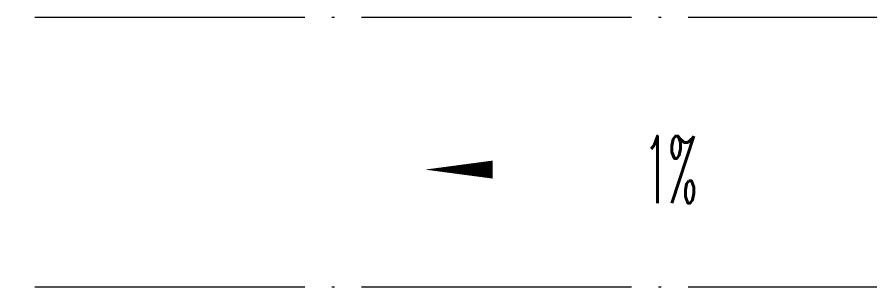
# Model space of a CAD drawing. Extents: x 27938 to 650306, y -92720 to 1524912.
# Drawn here: x 317267 to 319163, y 364924 to 365524 of the extents above; entities that cross this region are included whole.
import ezdxf

# ---------------------------------------------------------------- set-up
doc = ezdxf.new("R2010")
doc.units = 0
doc.header["$LTSCALE"] = 1000
doc.header["$MEASUREMENT"] = 0
doc.linetypes.add('DOTE', pattern=[2.42, 2, -0.2, 0.02, -0.2])
doc.layers.add('DOTE', color=19, linetype='DOTE', lineweight=9)
doc.layers.add('平面-排水沟', color=86, linetype='Continuous', lineweight=15)
doc.styles.add('_TCH_DIM', font='SIMPLEX.shx', dxfattribs={"width": 0.6, "oblique": 10, "bigfont": 'hztxt.shx'})

# ---------------------------------------------------------------- blocks, each defined once
blk = doc.blocks.new('FGDGDRGSDGDG')
at = {"layer": 'DOTE', "linetype": 'DOTE', "ltscale": 0.3}
for p, q in [((488182.5, 517148.5), (546982.5, 517148.5)), ((488182.5, 516548.5), (546982.5, 516548.5))]:
    blk.add_line(p, q, dxfattribs=at)

msp = doc.modelspace()

# ---------------------------------------------------------------- linework, layer by layer
at = {"layer": '平面-排水沟', "color": 8}
msp.add_lwpolyline([(318595.4, 365184.6, 0, 0, 0), (318173.9, 365184.6, 0, 40, 0), (318323.9, 365184.6, 0, 0, 0)], format="xyseb", dxfattribs=at)

# ---------------------------------------------------------------- block references
msp.add_blockref('FGDGDRGSDGDG', (-218065.9, -151624.7))

# ---------------------------------------------------------------- texts
at = {"layer": '平面-排水沟', "color": 8, "style": '_TCH_DIM', "width": 0.423529}
msp.add_text('1%', height=148.75, dxfattribs=at).set_placement((318660.5, 365110.3))

doc.saveas('drawing.dxf')
